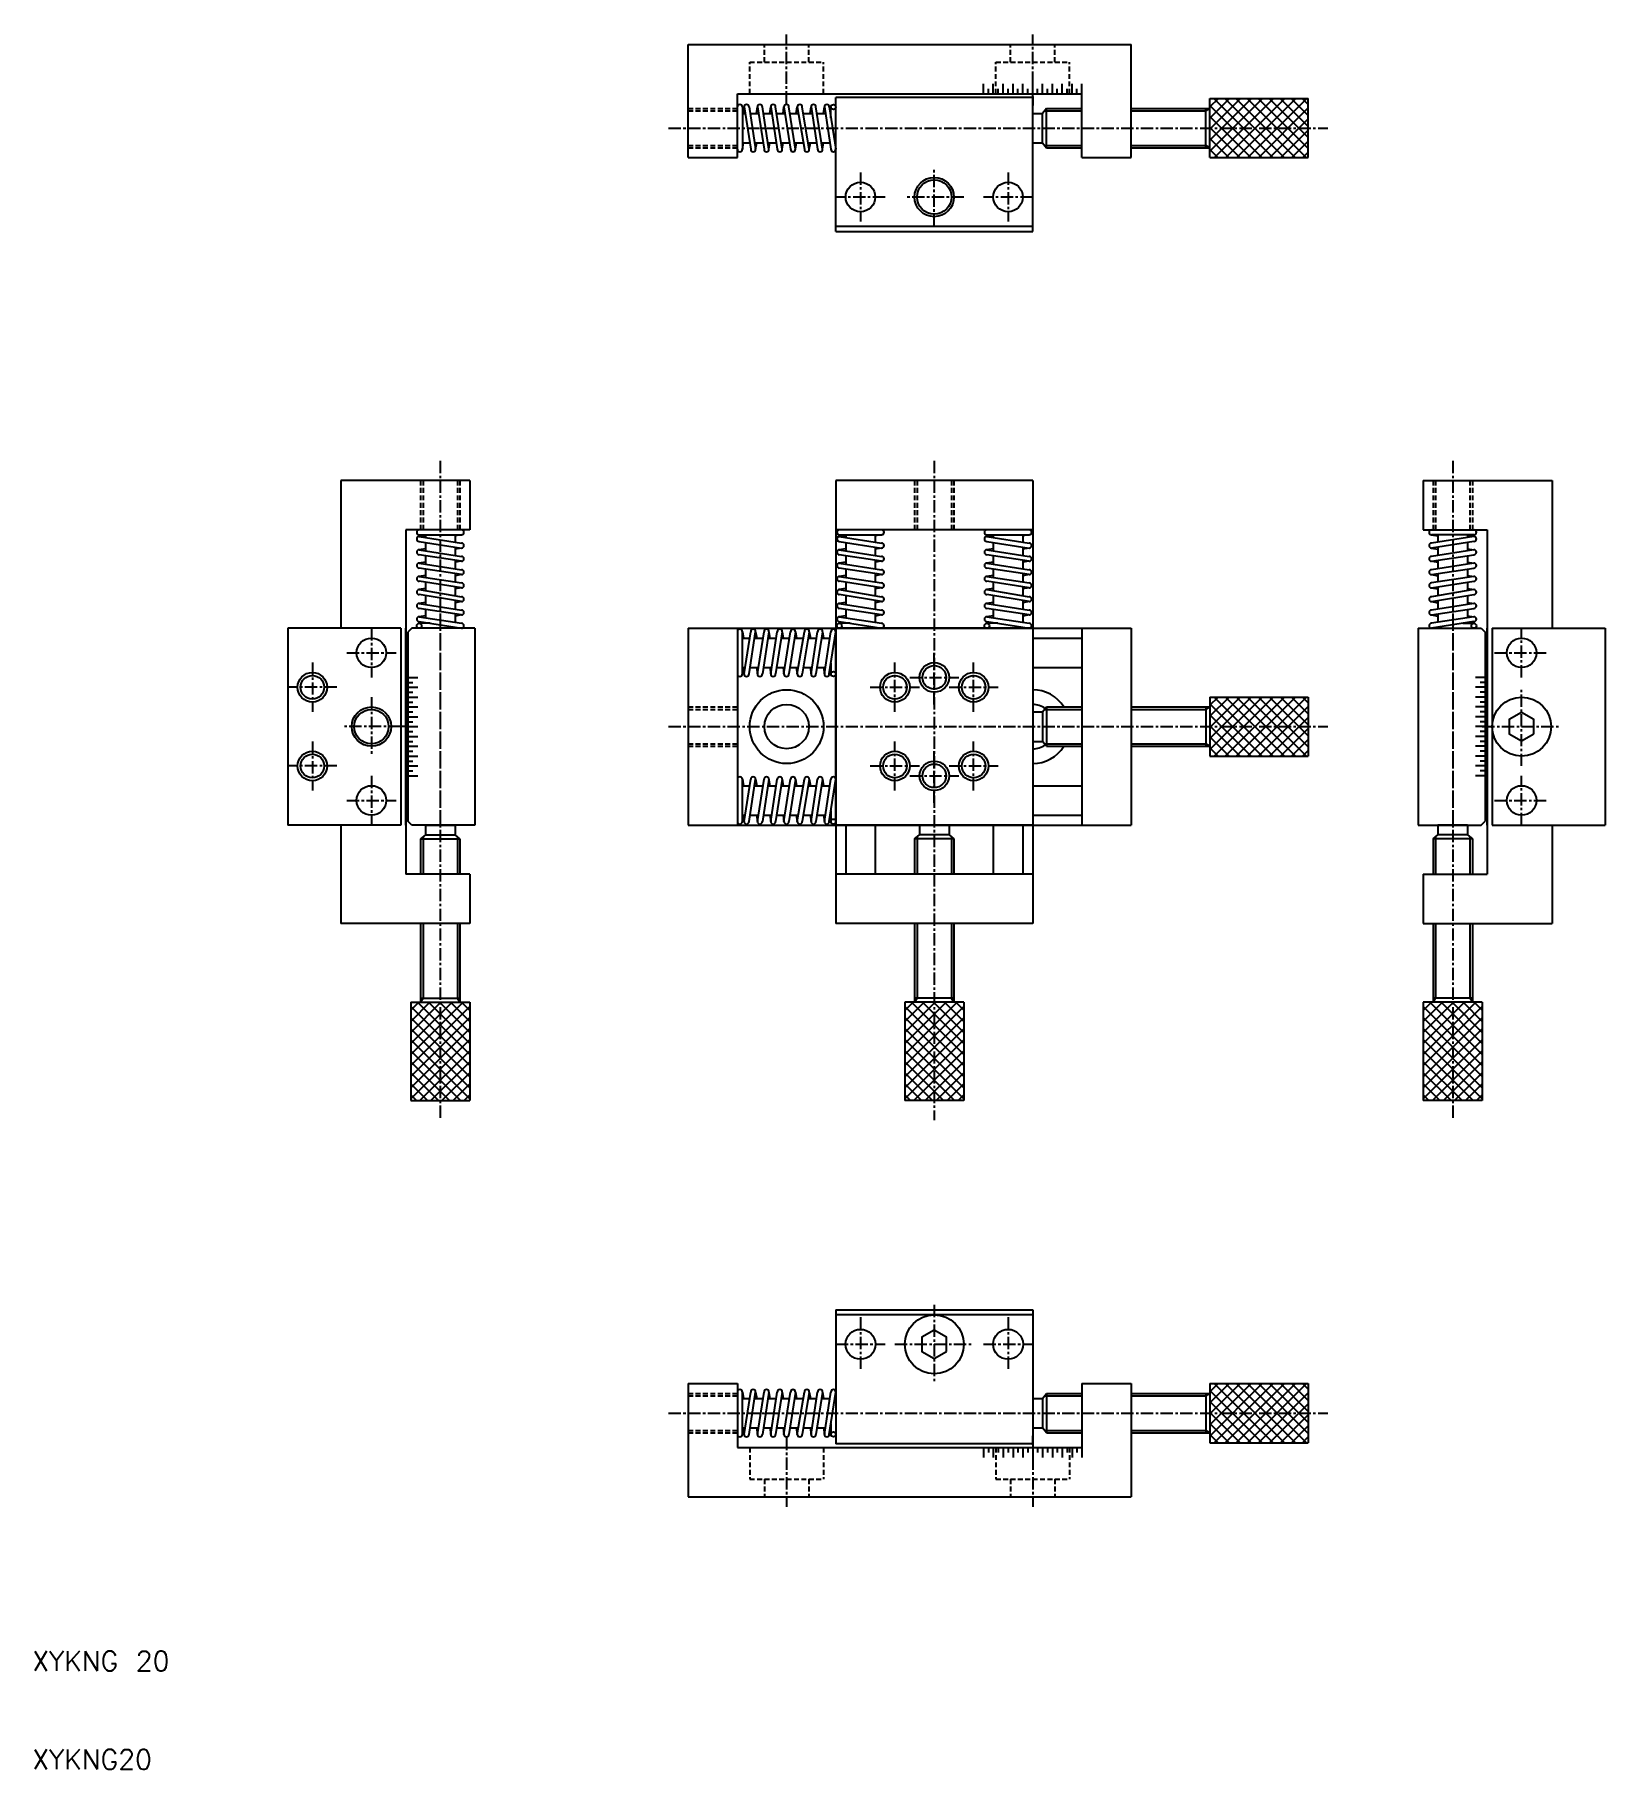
# Model space of a CAD drawing. Extents: x 5 to 165, y 5 to 181.
import ezdxf

# ---------------------------------------------------------------- set-up
doc = ezdxf.new("R2010")
doc.units = 0
doc.linetypes.add('CENTER', pattern=[2, 1.25, -0.25, 0.25, -0.25])
doc.linetypes.add('DASHED', pattern=[0.75, 0.5, -0.25])
doc.layers.get('0').update_dxf_attribs({"linetype": 'CONTINUOUS'})
doc.layers.add('CENTER', color=1, linetype='CENTER')
doc.styles.get("Standard").update_dxf_attribs({"font": 'txt.shx', "width": 0.8, "bigfont": 'bigfont.shx'})

# ---------------------------------------------------------------- blocks, each defined once
blk = doc.blocks.new('*X2')
at = {"color": 0, "linetype": 'CONTINUOUS'}
for p, q in [((124.66, 38.87), (129.98, 44.19)), ((124.66, 39.99), (128.86, 44.19)), ((124.66, 41.11), (127.74, 44.19)), ((124.66, 42.24), (126.61, 44.19)), ((124.66, 43.36), (125.49, 44.19)), ((125.1, 38.19), (131.1, 44.19)), ((131.11, 38.19), (125.11, 44.19)), ((126.23, 38.19), (132.23, 44.19)), ((132.24, 38.19), (126.24, 44.19)), ((127.35, 38.19), (133.35, 44.19)), ((133.36, 38.19), (127.36, 44.19)), ((128.47, 38.19), (134.47, 44.19)), ((134.48, 38.19), (128.48, 44.19)), ((134.66, 39.13), (129.6, 44.19)), ((134.66, 40.25), (130.73, 44.19)), ((134.66, 41.37), (131.85, 44.19)), ((134.66, 42.49), (132.97, 44.19)), ((134.66, 43.62), (134.09, 44.19)), ((129.99, 38.19), (124.66, 43.51)), ((128.87, 38.19), (124.66, 42.39)), ((129.6, 38.19), (134.66, 43.26)), ((127.75, 38.19), (124.66, 41.27)), ((130.72, 38.19), (134.66, 42.13)), ((131.84, 38.19), (134.66, 41.01)), ((126.62, 38.19), (124.66, 40.15)), ((125.5, 38.19), (124.66, 39.02)), ((132.96, 38.19), (134.66, 39.89)), ((134.09, 38.19), (134.66, 38.77))]:
    blk.add_line(p, q, dxfattribs=at)
blk = doc.blocks.new('*X3')
at = {"color": 0, "linetype": 'CONTINUOUS'}
for p, q in [((93.66, 77.63), (98.99, 82.96)), ((93.66, 78.75), (97.87, 82.96)), ((93.66, 79.87), (96.75, 82.96)), ((93.66, 81), (95.62, 82.96)), ((93.66, 82.12), (94.5, 82.96)), ((94.35, 82.96), (99.66, 77.64)), ((95.47, 82.96), (99.66, 78.76)), ((96.59, 82.96), (99.66, 79.88)), ((97.71, 82.96), (99.66, 81.01)), ((98.84, 82.96), (99.66, 82.13)), ((93.66, 76.51), (99.66, 82.51)), ((93.66, 82.51), (99.66, 76.51)), ((93.66, 81.39), (99.66, 75.39)), ((93.66, 75.38), (99.66, 81.38)), ((93.66, 80.27), (99.66, 74.27)), ((93.66, 74.26), (99.66, 80.26)), ((93.66, 79.15), (99.66, 73.15)), ((93.66, 73.14), (99.66, 79.14)), ((93.66, 78.02), (98.73, 72.96)), ((94.6, 72.96), (99.66, 78.02)), ((93.66, 76.9), (97.61, 72.96)), ((95.73, 72.96), (99.66, 76.89)), ((93.66, 75.78), (96.49, 72.96)), ((93.66, 74.66), (95.37, 72.96)), ((96.85, 72.96), (99.66, 75.77)), ((97.97, 72.96), (99.66, 74.65)), ((93.66, 73.53), (94.24, 72.96)), ((99.09, 72.96), (99.66, 73.53))]:
    blk.add_line(p, q, dxfattribs=at)
blk = doc.blocks.new('*X4')
at = {"color": 0, "linetype": 'CONTINUOUS'}
for p, q in [((146.34, 77.63), (151.67, 82.96)), ((146.34, 78.75), (150.55, 82.96)), ((146.34, 79.87), (149.42, 82.96)), ((146.34, 81), (148.3, 82.96)), ((146.34, 82.12), (147.18, 82.96)), ((147.02, 82.96), (152.34, 77.64)), ((148.15, 82.96), (152.34, 78.76)), ((149.27, 82.96), (152.34, 79.88)), ((150.39, 82.96), (152.34, 81.01)), ((151.51, 82.96), (152.34, 82.13)), ((146.34, 76.51), (152.34, 82.51)), ((146.34, 82.51), (152.34, 76.51)), ((146.34, 81.39), (152.34, 75.39)), ((146.34, 75.38), (152.34, 81.38)), ((146.34, 80.27), (152.34, 74.27)), ((146.34, 74.26), (152.34, 80.26)), ((146.34, 79.15), (152.34, 73.15)), ((146.34, 73.14), (152.34, 79.14)), ((146.34, 78.02), (151.41, 72.96)), ((147.28, 72.96), (152.34, 78.02)), ((146.34, 76.9), (150.29, 72.96)), ((148.4, 72.96), (152.34, 76.89)), ((146.34, 75.78), (149.17, 72.96)), ((146.34, 74.66), (148.04, 72.96)), ((149.53, 72.96), (152.34, 75.77)), ((150.65, 72.96), (152.34, 74.65)), ((146.34, 73.53), (146.92, 72.96)), ((151.77, 72.96), (152.34, 73.53))]:
    blk.add_line(p, q, dxfattribs=at)
blk = doc.blocks.new('*X5')
at = {"color": 0, "linetype": 'CONTINUOUS'}
for p, q in [((124.66, 108.64), (129.98, 113.96)), ((124.66, 109.76), (128.86, 113.96)), ((124.66, 110.88), (127.74, 113.96)), ((124.66, 112.01), (126.61, 113.96)), ((124.66, 113.13), (125.49, 113.96)), ((129.99, 107.96), (124.66, 113.28)), ((125.1, 107.96), (131.1, 113.96)), ((131.11, 107.96), (125.11, 113.96)), ((126.23, 107.96), (132.23, 113.96)), ((132.24, 107.96), (126.24, 113.96)), ((127.35, 107.96), (133.35, 113.96)), ((133.36, 107.96), (127.36, 113.96)), ((128.47, 107.96), (134.47, 113.96)), ((134.48, 107.96), (128.48, 113.96)), ((134.66, 108.9), (129.6, 113.96)), ((129.6, 107.96), (134.66, 113.02)), ((134.66, 110.02), (130.73, 113.96)), ((134.66, 111.14), (131.85, 113.96)), ((134.66, 112.26), (132.97, 113.96)), ((134.66, 113.39), (134.09, 113.96)), ((128.87, 107.96), (124.66, 112.16)), ((130.72, 107.96), (134.66, 111.9)), ((127.75, 107.96), (124.66, 111.04)), ((126.62, 107.96), (124.66, 109.92)), ((131.84, 107.96), (134.66, 110.78)), ((132.96, 107.96), (134.66, 109.66)), ((125.5, 107.96), (124.66, 108.79)), ((134.09, 107.96), (134.66, 108.53))]:
    blk.add_line(p, q, dxfattribs=at)

msp = doc.modelspace()

# ---------------------------------------------------------------- linework, layer by layer
at = {"color": 7, "linetype": 'CONTINUOUS'}
for p, q in [((71.66, 168.78), (71.66, 180.28)), ((71.66, 180.28), (116.66, 180.28)), ((116.66, 168.78), (116.66, 180.28)), ((101.66, 175.28), (101.66, 176.28)), ((102.66, 175.28), (102.66, 176.28)), ((103.66, 175.28), (103.66, 176.28)), ((104.66, 175.28), (104.66, 176.28)), ((105.66, 175.28), (105.66, 176.28)), ((106.66, 175.28), (106.66, 176.28)), ((106.66, 175.28), (106.66, 176.28)), ((107.66, 175.28), (107.66, 176.28)), ((108.66, 175.28), (108.66, 176.28)), ((109.66, 175.28), (109.66, 176.28)), ((110.66, 175.28), (110.66, 176.28)), ((111.66, 175.28), (111.66, 176.28)), ((76.66, 168.78), (76.66, 175.28)), ((76.66, 175.28), (111.66, 175.28)), ((86.66, 161.78), (86.66, 174.88)), ((106.66, 174.88), (86.66, 174.88)), ((102.16, 175.28), (102.16, 175.78)), ((103.16, 175.28), (103.16, 175.78)), ((104.16, 175.28), (104.16, 175.78)), ((105.16, 175.28), (105.16, 175.78)), ((106.16, 175.28), (106.16, 175.78)), ((106.66, 174.98), (106.66, 174.08)), ((106.66, 161.78), (106.66, 174.88)), ((107.16, 175.28), (107.16, 175.78)), ((108.16, 175.28), (108.16, 175.78)), ((109.16, 175.28), (109.16, 175.78)), ((110.16, 175.28), (110.16, 175.78)), ((111.16, 175.28), (111.16, 175.78)), ((111.66, 168.78), (111.66, 175.28)), ((124.66, 168.78), (124.66, 174.78)), ((124.66, 174.78), (134.66, 174.78)), ((134.66, 168.78), (134.66, 174.78)), ((77.16, 173.93), (77.16, 169.63)), ((77.16, 173.28), (77.44, 173.28)), ((77.34, 173.93), (77.24, 173.28)), ((77.34, 173.93), (78.01, 169.63)), ((77.84, 173.93), (78.51, 169.63)), ((77.94, 173.28), (78.79, 173.28)), ((78.59, 173.28), (78.69, 173.93)), ((78.69, 173.93), (79.36, 169.63)), ((79.86, 169.63), (79.19, 173.93)), ((79.29, 173.28), (80.14, 173.28)), ((79.94, 173.28), (80.04, 173.93)), ((80.04, 173.93), (80.71, 169.63)), ((81.21, 169.63), (80.54, 173.93)), ((80.64, 173.28), (81.49, 173.28)), ((81.29, 173.28), (81.39, 173.93)), ((81.39, 173.93), (82.06, 169.63)), ((82.56, 169.63), (81.89, 173.93)), ((81.99, 173.28), (82.85, 173.28)), ((82.64, 173.28), (82.74, 173.93)), ((82.74, 173.93), (83.46, 169.63)), ((83.96, 169.63), (83.24, 173.93)), ((83.35, 173.28), (84.24, 173.28)), ((84.04, 173.28), (84.14, 173.93)), ((84.14, 173.93), (84.81, 169.63)), ((85.31, 169.63), (84.64, 173.93)), ((84.74, 173.28), (85.59, 173.28)), ((85.39, 173.28), (85.49, 173.93)), ((85.49, 173.93), (86.16, 169.63)), ((85.99, 173.93), (86.66, 169.63)), ((86.09, 173.28), (86.16, 173.28)), ((86.16, 172.81), (86.16, 173.93)), ((106.66, 173.28), (107.66, 173.28)), ((106.66, 170.28), (106.66, 173.28)), ((108.06, 173.78), (107.66, 173.28)), ((107.66, 170.28), (107.66, 173.28)), ((108.06, 169.78), (108.06, 173.78)), ((108.06, 173.78), (111.66, 173.78)), ((116.66, 173.78), (124.66, 173.78)), ((124.26, 169.78), (124.26, 173.78)), ((124.66, 173.78), (124.26, 173.53)), ((77.16, 170.28), (77.91, 170.28)), ((77.16, 169.63), (77.27, 170.28)), ((78.41, 170.28), (79.26, 170.28)), ((78.51, 169.63), (78.62, 170.28)), ((79.76, 170.28), (80.61, 170.28)), ((79.85, 169.7), (79.95, 170.28)), ((81.11, 170.28), (81.96, 170.28)), ((81.21, 169.63), (81.32, 170.28)), ((82.46, 170.28), (83.35, 170.28)), ((82.56, 169.63), (82.67, 170.28)), ((83.85, 170.28), (84.71, 170.28)), ((83.96, 169.63), (84.07, 170.28)), ((85.21, 170.28), (86.06, 170.28)), ((85.31, 169.63), (85.42, 170.28)), ((106.66, 170.28), (107.66, 170.28)), ((107.66, 170.28), (108.06, 169.78)), ((108.06, 169.78), (111.66, 169.78)), ((116.66, 169.78), (124.66, 169.78)), ((124.66, 169.78), (124.26, 170.03)), ((71.66, 168.78), (76.66, 168.78)), ((86.66, 161.28), (86.66, 167.98)), ((106.66, 161.28), (106.66, 167.98)), ((111.66, 168.78), (116.66, 168.78)), ((124.66, 168.78), (134.66, 168.78)), ((106.66, 161.78), (86.66, 161.78)), ((86.66, 161.28), (106.66, 161.28)), ((49.47, 135.96), (36.37, 135.96)), ((36.37, 135.96), (36.37, 120.96)), ((49.47, 135.96), (49.47, 130.96)), ((86.66, 135.96), (86.66, 90.96)), ((106.66, 135.96), (86.66, 135.96)), ((106.66, 135.96), (106.66, 90.96)), ((146.34, 135.96), (159.44, 135.96)), ((146.34, 135.96), (146.34, 130.96)), ((159.44, 135.96), (159.44, 120.96)), ((49.47, 130.96), (42.97, 130.96)), ((42.97, 130.96), (42.97, 95.96)), ((44.32, 130.46), (48.62, 130.46)), ((44.97, 130.46), (44.97, 130.18)), ((47.97, 130.46), (47.97, 129.71)), ((48.62, 130.46), (47.97, 130.35)), ((106.66, 130.96), (86.66, 130.96)), ((87.01, 130.46), (91.31, 130.46)), ((87.66, 130.46), (87.66, 130.18)), ((90.66, 130.46), (90.66, 129.71)), ((91.31, 130.46), (90.66, 130.35)), ((102.01, 130.46), (106.31, 130.46)), ((102.66, 130.46), (102.66, 130.18)), ((106.31, 130.46), (105.66, 130.35)), ((105.66, 130.46), (105.66, 129.71)), ((146.34, 130.96), (152.84, 130.96)), ((151.49, 130.46), (147.19, 130.46)), ((147.19, 130.46), (147.84, 130.35)), ((147.84, 130.46), (147.84, 129.71)), ((150.84, 130.46), (150.84, 130.18)), ((152.84, 130.96), (152.84, 95.96)), ((44.32, 130.28), (44.97, 130.38)), ((44.32, 130.28), (48.62, 129.61)), ((44.32, 129.78), (48.62, 129.11)), ((44.97, 129.03), (44.32, 128.93)), ((44.32, 128.93), (48.62, 128.26)), ((44.97, 129.68), (44.97, 128.83)), ((47.97, 129.21), (47.97, 128.36)), ((48.62, 129.11), (47.97, 129)), ((87.01, 130.28), (87.66, 130.38)), ((87.01, 130.28), (91.31, 129.61)), ((87.01, 129.78), (91.31, 129.11)), ((87.66, 129.03), (87.01, 128.93)), ((87.01, 128.93), (91.31, 128.26)), ((87.66, 129.68), (87.66, 128.83)), ((90.66, 129.21), (90.66, 128.36)), ((91.31, 129.11), (90.66, 129)), ((102.01, 130.28), (102.66, 130.38)), ((102.01, 130.28), (106.31, 129.61)), ((102.01, 129.78), (106.31, 129.11)), ((102.66, 129.03), (102.01, 128.93)), ((102.01, 128.93), (106.31, 128.26)), ((102.66, 129.68), (102.66, 128.83)), ((105.66, 129.21), (105.66, 128.36)), ((106.31, 129.11), (105.66, 129)), ((151.49, 130.28), (147.19, 129.61)), ((151.49, 129.78), (147.19, 129.11)), ((147.19, 129.11), (147.84, 129)), ((151.49, 128.93), (147.19, 128.26)), ((147.84, 129.21), (147.84, 128.36)), ((151.49, 130.28), (150.84, 130.38)), ((150.84, 129.68), (150.84, 128.83)), ((150.84, 129.03), (151.49, 128.93)), ((48.62, 127.76), (44.32, 128.43)), ((44.97, 127.68), (44.32, 127.58)), ((44.32, 127.58), (48.62, 126.91)), ((48.62, 126.41), (44.32, 127.08)), ((44.97, 128.33), (44.97, 127.48)), ((44.97, 126.98), (44.97, 126.13)), ((47.97, 127.86), (47.97, 127.01)), ((48.54, 127.77), (47.97, 127.67)), ((91.31, 127.76), (87.01, 128.43)), ((87.66, 127.68), (87.01, 127.58)), ((87.01, 127.58), (91.31, 126.91)), ((91.31, 126.41), (87.01, 127.08)), ((87.66, 128.33), (87.66, 127.48)), ((87.66, 126.98), (87.66, 126.13)), ((90.66, 127.86), (90.66, 127.01)), ((91.24, 127.77), (90.66, 127.67)), ((106.31, 127.76), (102.01, 128.43)), ((102.66, 127.68), (102.01, 127.58)), ((102.01, 127.58), (106.31, 126.91)), ((106.31, 126.41), (102.01, 127.08)), ((102.66, 128.33), (102.66, 127.48)), ((102.66, 126.98), (102.66, 126.13)), ((105.66, 127.86), (105.66, 127.01)), ((106.24, 127.77), (105.66, 127.67)), ((147.19, 127.76), (151.49, 128.43)), ((151.49, 127.58), (147.19, 126.91)), ((147.19, 126.41), (151.49, 127.08)), ((147.27, 127.77), (147.84, 127.67)), ((147.84, 127.86), (147.84, 127.01)), ((150.84, 128.33), (150.84, 127.48)), ((150.84, 127.68), (151.49, 127.58)), ((150.84, 126.98), (150.84, 126.13)), ((44.97, 126.33), (44.32, 126.23)), ((44.32, 126.23), (48.62, 125.56)), ((48.62, 125.06), (44.32, 125.73)), ((44.97, 125.63), (44.97, 124.77)), ((47.97, 126.51), (47.97, 125.66)), ((48.62, 126.41), (47.97, 126.3)), ((47.97, 125.16), (47.97, 124.27)), ((87.66, 126.33), (87.01, 126.23)), ((87.01, 126.23), (91.31, 125.56)), ((91.31, 125.06), (87.01, 125.73)), ((87.66, 125.63), (87.66, 124.77)), ((90.66, 126.51), (90.66, 125.66)), ((91.31, 126.41), (90.66, 126.3)), ((90.66, 125.16), (90.66, 124.27)), ((102.66, 126.33), (102.01, 126.23)), ((102.01, 126.23), (106.31, 125.56)), ((106.31, 125.06), (102.01, 125.73)), ((102.66, 125.63), (102.66, 124.77)), ((105.66, 126.51), (105.66, 125.66)), ((106.31, 126.41), (105.66, 126.3)), ((105.66, 125.16), (105.66, 124.27)), ((147.19, 126.41), (147.84, 126.3)), ((151.49, 126.23), (147.19, 125.56)), ((147.19, 125.06), (151.49, 125.73)), ((147.84, 126.51), (147.84, 125.66)), ((147.84, 125.16), (147.84, 124.27)), ((150.84, 126.33), (151.49, 126.23)), ((150.84, 125.63), (150.84, 124.77)), ((44.97, 124.98), (44.32, 124.88)), ((44.32, 124.88), (48.62, 124.16)), ((48.62, 123.66), (44.32, 124.38)), ((44.97, 123.58), (44.32, 123.48)), ((44.32, 123.48), (48.62, 122.81)), ((44.97, 124.27), (44.97, 123.38)), ((48.62, 125.06), (47.97, 124.95)), ((47.97, 123.77), (47.97, 122.91)), ((48.62, 123.66), (47.97, 123.55)), ((87.66, 124.98), (87.01, 124.88)), ((87.01, 124.88), (91.31, 124.16)), ((91.31, 123.66), (87.01, 124.38)), ((87.66, 123.58), (87.01, 123.48)), ((87.01, 123.48), (91.31, 122.81)), ((87.66, 124.27), (87.66, 123.38)), ((91.31, 125.06), (90.66, 124.95)), ((90.66, 123.77), (90.66, 122.91)), ((91.31, 123.66), (90.66, 123.55)), ((102.66, 124.98), (102.01, 124.88)), ((102.01, 124.88), (106.31, 124.16)), ((106.31, 123.66), (102.01, 124.38)), ((102.66, 123.58), (102.01, 123.48)), ((102.01, 123.48), (106.31, 122.81)), ((102.66, 124.27), (102.66, 123.38)), ((106.31, 125.06), (105.66, 124.95)), ((105.66, 123.77), (105.66, 122.91)), ((106.31, 123.66), (105.66, 123.55)), ((147.19, 125.06), (147.84, 124.95)), ((151.49, 124.88), (147.19, 124.16)), ((147.19, 123.66), (151.49, 124.38)), ((147.19, 123.66), (147.84, 123.55)), ((151.49, 123.48), (147.19, 122.81)), ((147.84, 123.77), (147.84, 122.91)), ((150.84, 124.98), (151.49, 124.88)), ((150.84, 124.27), (150.84, 123.38)), ((150.84, 123.58), (151.49, 123.48)), ((48.62, 122.31), (44.32, 122.98)), ((44.97, 122.23), (44.32, 122.13)), ((44.32, 122.13), (48.62, 121.46)), ((44.32, 121.63), (48.62, 120.96)), ((44.97, 122.88), (44.97, 122.03)), ((47.97, 122.41), (47.97, 121.56)), ((48.62, 122.31), (47.97, 122.2)), ((91.31, 122.31), (87.01, 122.98)), ((87.66, 122.23), (87.01, 122.13)), ((87.01, 122.13), (91.31, 121.46)), ((87.01, 121.63), (91.31, 120.96)), ((87.66, 122.88), (87.66, 122.03)), ((90.66, 122.41), (90.66, 121.56)), ((91.31, 122.31), (90.66, 122.2)), ((106.31, 122.31), (102.01, 122.98)), ((102.66, 122.23), (102.01, 122.13)), ((102.01, 122.13), (106.31, 121.46)), ((102.01, 121.63), (106.31, 120.96)), ((102.66, 122.88), (102.66, 122.03)), ((105.66, 122.41), (105.66, 121.56)), ((106.31, 122.31), (105.66, 122.2)), ((147.19, 122.31), (151.49, 122.98)), ((147.19, 122.31), (147.84, 122.2)), ((151.49, 122.13), (147.19, 121.46)), ((151.49, 121.63), (147.19, 120.96)), ((147.84, 122.41), (147.84, 121.56)), ((150.84, 122.88), (150.84, 122.03)), ((150.84, 122.23), (151.49, 122.13)), ((30.97, 120.96), (30.97, 100.96)), ((42.47, 120.96), (30.97, 120.96)), ((42.47, 120.96), (42.47, 100.96)), ((42.97, 100.96), (42.97, 120.96)), ((43.57, 120.96), (43.17, 120.56)), ((43.17, 120.56), (43.17, 101.36)), ((49.97, 120.96), (43.57, 120.96)), ((45.43, 121.46), (44.32, 121.46)), ((44.97, 121.53), (44.97, 121.46)), ((49.97, 120.96), (49.97, 100.96)), ((71.66, 120.96), (71.66, 100.96)), ((71.66, 120.96), (116.66, 120.96)), ((76.66, 120.96), (76.66, 100.96)), ((76.66, 120.96), (76.66, 100.96)), ((77.16, 116.31), (77.16, 120.61)), ((77.16, 120.61), (77.27, 119.96)), ((77.16, 119.96), (77.91, 119.96)), ((77.34, 116.31), (78.01, 120.61)), ((77.84, 116.31), (78.51, 120.61)), ((78.41, 119.96), (79.26, 119.96)), ((78.51, 120.61), (78.62, 119.96)), ((78.69, 116.31), (79.36, 120.61)), ((79.86, 120.61), (79.19, 116.31)), ((79.76, 119.96), (80.61, 119.96)), ((79.85, 120.53), (79.95, 119.96)), ((80.04, 116.31), (80.71, 120.61)), ((81.21, 120.61), (80.54, 116.31)), ((81.11, 119.96), (81.96, 119.96)), ((81.21, 120.61), (81.32, 119.96)), ((81.39, 116.31), (82.06, 120.61)), ((82.56, 120.61), (81.89, 116.31)), ((82.46, 119.96), (83.35, 119.96)), ((82.56, 120.61), (82.67, 119.96)), ((82.74, 116.31), (83.46, 120.61)), ((83.96, 120.61), (83.24, 116.31)), ((83.85, 119.96), (84.71, 119.96)), ((83.96, 120.61), (84.07, 119.96)), ((84.14, 116.31), (84.81, 120.61)), ((85.31, 120.61), (84.64, 116.31)), ((85.21, 119.96), (86.06, 119.96)), ((85.31, 120.61), (85.42, 119.96)), ((85.49, 116.31), (86.16, 120.61)), ((85.99, 116.31), (86.66, 120.61)), ((86.66, 120.96), (86.66, 100.96)), ((86.66, 120.96), (86.66, 100.96)), ((86.66, 120.96), (86.66, 100.96)), ((86.66, 100.96), (86.66, 120.96)), ((86.66, 120.96), (106.66, 120.96)), ((106.66, 120.96), (86.66, 120.96)), ((88.13, 121.46), (87.01, 121.46)), ((87.66, 121.53), (87.66, 121.46)), ((103.13, 121.46), (102.01, 121.46)), ((102.66, 121.53), (102.66, 121.46)), ((106.66, 120.96), (106.66, 100.96)), ((106.66, 120.96), (106.66, 100.96)), ((106.66, 119.96), (111.66, 119.96)), ((111.66, 120.96), (111.66, 100.96)), ((116.66, 120.96), (116.66, 100.96)), ((145.84, 120.96), (145.84, 100.96)), ((145.84, 120.96), (152.24, 120.96)), ((150.38, 121.46), (151.49, 121.46)), ((150.84, 121.53), (150.84, 121.46)), ((152.24, 120.96), (152.64, 120.56)), ((152.64, 120.56), (152.64, 101.36)), ((152.84, 100.96), (152.84, 120.96)), ((153.34, 120.96), (153.34, 100.96)), ((153.34, 120.96), (164.84, 120.96)), ((164.84, 120.96), (164.84, 100.96)), ((77.16, 116.96), (77.44, 116.96)), ((77.34, 116.31), (77.24, 116.96)), ((77.94, 116.96), (78.79, 116.96)), ((78.59, 116.96), (78.69, 116.31)), ((79.29, 116.96), (80.14, 116.96)), ((79.94, 116.96), (80.04, 116.31)), ((80.64, 116.96), (81.49, 116.96)), ((81.29, 116.96), (81.39, 116.31)), ((81.99, 116.96), (82.85, 116.96)), ((82.64, 116.96), (82.74, 116.31)), ((83.35, 116.96), (84.24, 116.96)), ((84.04, 116.96), (84.14, 116.31)), ((84.74, 116.96), (85.59, 116.96)), ((85.39, 116.96), (85.49, 116.31)), ((86.09, 116.96), (86.16, 116.96)), ((86.16, 117.42), (86.16, 116.31)), ((106.66, 116.96), (111.66, 116.96)), ((43.17, 115.96), (44.17, 115.96)), ((43.17, 115.46), (43.67, 115.46)), ((43.17, 114.96), (44.17, 114.96)), ((152.64, 115.96), (151.64, 115.96)), ((152.64, 114.96), (151.64, 114.96)), ((152.64, 115.46), (152.14, 115.46)), ((43.17, 114.46), (43.67, 114.46)), ((43.17, 113.96), (44.17, 113.96)), ((43.17, 113.46), (43.67, 113.46)), ((43.17, 112.96), (44.17, 112.96)), ((107.66, 112.46), (108.06, 112.96)), ((108.06, 112.96), (111.66, 112.96)), ((108.06, 112.96), (108.06, 108.96)), ((116.66, 112.96), (124.66, 112.96)), ((124.26, 112.96), (124.26, 108.96)), ((124.66, 112.96), (124.26, 112.71)), ((124.66, 113.96), (134.66, 113.96)), ((124.66, 113.96), (124.66, 107.96)), ((134.66, 113.96), (134.66, 107.96)), ((152.64, 113.96), (151.64, 113.96)), ((152.64, 112.96), (151.64, 112.96)), ((152.64, 114.46), (152.14, 114.46)), ((152.64, 113.46), (152.14, 113.46)), ((43.17, 112.46), (43.67, 112.46)), ((43.17, 111.96), (44.17, 111.96)), ((43.17, 111.46), (43.67, 111.46)), ((106.66, 112.46), (106.66, 109.46)), ((106.66, 112.46), (107.66, 112.46)), ((107.66, 112.46), (107.66, 109.46)), ((152.64, 111.96), (151.64, 111.96)), ((152.64, 112.46), (152.14, 112.46)), ((152.64, 111.46), (152.14, 111.46)), ((42.87, 110.96), (42.47, 110.96)), ((43.17, 110.96), (44.17, 110.96)), ((43.17, 110.46), (43.67, 110.46)), ((43.17, 109.96), (44.17, 109.96)), ((43.17, 109.46), (43.67, 109.46)), ((106.66, 109.46), (107.66, 109.46)), ((108.06, 108.96), (107.66, 109.46)), ((152.64, 110.96), (151.64, 110.96)), ((152.64, 109.96), (151.64, 109.96)), ((152.64, 110.46), (152.14, 110.46)), ((152.64, 109.46), (152.14, 109.46)), ((152.94, 110.96), (153.34, 110.96)), ((43.17, 108.96), (44.17, 108.96)), ((43.17, 108.46), (43.67, 108.46)), ((43.17, 107.96), (44.17, 107.96)), ((108.06, 108.96), (111.66, 108.96)), ((116.66, 108.96), (124.66, 108.96)), ((124.66, 108.96), (124.26, 109.21)), ((124.66, 107.96), (134.66, 107.96)), ((152.64, 108.96), (151.64, 108.96)), ((152.64, 107.96), (151.64, 107.96)), ((152.64, 108.46), (152.14, 108.46)), ((43.17, 107.46), (43.67, 107.46)), ((43.17, 106.96), (44.17, 106.96)), ((43.17, 106.46), (43.67, 106.46)), ((43.17, 105.96), (44.17, 105.96)), ((152.64, 106.96), (151.64, 106.96)), ((152.64, 105.96), (151.64, 105.96)), ((152.64, 107.46), (152.14, 107.46)), ((152.64, 106.46), (152.14, 106.46)), ((77.16, 105.61), (77.27, 104.96)), ((77.16, 101.31), (77.16, 105.61)), ((77.16, 104.96), (77.91, 104.96)), ((77.34, 101.31), (78.01, 105.61)), ((77.84, 101.31), (78.51, 105.61)), ((78.41, 104.96), (79.26, 104.96)), ((78.51, 105.61), (78.62, 104.96)), ((78.69, 101.31), (79.36, 105.61)), ((79.86, 105.61), (79.19, 101.31)), ((79.76, 104.96), (80.61, 104.96)), ((79.85, 105.53), (79.95, 104.96)), ((80.04, 101.31), (80.71, 105.61)), ((81.21, 105.61), (80.54, 101.31)), ((81.11, 104.96), (81.96, 104.96)), ((81.21, 105.61), (81.32, 104.96)), ((81.39, 101.31), (82.06, 105.61)), ((82.56, 105.61), (81.89, 101.31)), ((82.46, 104.96), (83.35, 104.96)), ((82.56, 105.61), (82.67, 104.96)), ((82.74, 101.31), (83.46, 105.61)), ((83.96, 105.61), (83.24, 101.31)), ((83.85, 104.96), (84.71, 104.96)), ((83.96, 105.61), (84.07, 104.96)), ((84.14, 101.31), (84.81, 105.61)), ((85.31, 105.61), (84.64, 101.31)), ((85.21, 104.96), (86.06, 104.96)), ((85.31, 105.61), (85.42, 104.96)), ((85.49, 101.31), (86.16, 105.61)), ((85.99, 101.31), (86.66, 105.61)), ((106.66, 104.96), (111.66, 104.96)), ((86.16, 102.42), (86.16, 101.31)), ((42.47, 100.96), (30.97, 100.96)), ((36.37, 100.96), (36.37, 90.96)), ((43.57, 100.96), (43.17, 101.36)), ((49.97, 100.96), (43.57, 100.96)), ((44.97, 100.96), (47.97, 100.96)), ((44.97, 100.96), (44.97, 99.96)), ((47.97, 100.96), (47.97, 99.96)), ((71.66, 100.96), (116.66, 100.96)), ((77.16, 101.96), (77.44, 101.96)), ((77.34, 101.31), (77.24, 101.96)), ((77.94, 101.96), (78.79, 101.96)), ((78.59, 101.96), (78.69, 101.31)), ((79.29, 101.96), (80.14, 101.96)), ((79.94, 101.96), (80.04, 101.31)), ((80.64, 101.96), (81.49, 101.96)), ((81.29, 101.96), (81.39, 101.31)), ((81.99, 101.96), (82.85, 101.96)), ((82.64, 101.96), (82.74, 101.31)), ((83.35, 101.96), (84.24, 101.96)), ((84.04, 101.96), (84.14, 101.31)), ((84.74, 101.96), (85.59, 101.96)), ((85.39, 101.96), (85.49, 101.31)), ((86.09, 101.96), (86.16, 101.96)), ((86.66, 100.96), (106.66, 100.96)), ((106.66, 100.96), (86.66, 100.96)), ((87.66, 100.96), (87.66, 95.96)), ((90.66, 100.96), (90.66, 95.96)), ((95.16, 100.96), (95.16, 99.96)), ((98.16, 100.96), (95.16, 100.96)), ((98.16, 100.96), (98.16, 99.96)), ((102.66, 100.96), (102.66, 95.96)), ((105.66, 100.96), (105.66, 95.96)), ((106.66, 101.96), (111.66, 101.96)), ((145.84, 100.96), (152.24, 100.96)), ((150.84, 100.96), (147.84, 100.96)), ((147.84, 100.96), (147.84, 99.96)), ((150.84, 100.96), (150.84, 99.96)), ((152.24, 100.96), (152.64, 101.36)), ((153.34, 100.96), (164.84, 100.96)), ((159.44, 100.96), (159.44, 90.96)), ((44.97, 99.96), (44.47, 99.56)), ((44.47, 99.56), (48.47, 99.56)), ((44.47, 99.56), (44.47, 95.96)), ((44.97, 99.96), (47.97, 99.96)), ((48.47, 99.56), (47.97, 99.96)), ((48.47, 99.56), (48.47, 95.96)), ((94.66, 99.56), (95.16, 99.96)), ((94.66, 99.56), (94.66, 95.96)), ((98.66, 99.56), (94.66, 99.56)), ((98.16, 99.96), (95.16, 99.96)), ((98.16, 99.96), (98.66, 99.56)), ((98.66, 99.56), (98.66, 95.96)), ((147.34, 99.56), (147.84, 99.96)), ((147.34, 99.56), (147.34, 95.96)), ((151.34, 99.56), (147.34, 99.56)), ((150.84, 99.96), (147.84, 99.96)), ((150.84, 99.96), (151.34, 99.56)), ((151.34, 99.56), (151.34, 95.96)), ((49.47, 95.96), (42.97, 95.96)), ((49.47, 95.96), (49.47, 90.96)), ((106.66, 95.96), (86.66, 95.96)), ((146.34, 95.96), (152.84, 95.96)), ((146.34, 95.96), (146.34, 90.96)), ((49.47, 90.96), (36.37, 90.96)), ((44.47, 90.96), (44.47, 82.96)), ((48.47, 90.96), (48.47, 82.96)), ((106.66, 90.96), (86.66, 90.96)), ((94.66, 90.96), (94.66, 82.96)), ((98.66, 90.96), (98.66, 82.96)), ((146.34, 90.96), (159.44, 90.96)), ((147.34, 90.96), (147.34, 82.96)), ((151.34, 90.96), (151.34, 82.96)), ((43.47, 82.96), (49.47, 82.96)), ((43.47, 82.96), (43.47, 72.96)), ((44.47, 83.36), (48.47, 83.36)), ((44.47, 82.96), (44.72, 83.36)), ((48.47, 82.96), (48.22, 83.36)), ((49.47, 82.96), (49.47, 72.96)), ((99.66, 82.96), (93.66, 82.96)), ((93.66, 82.96), (93.66, 72.96)), ((98.66, 83.36), (94.66, 83.36)), ((94.66, 82.96), (94.91, 83.36)), ((98.66, 82.96), (98.41, 83.36)), ((99.66, 82.96), (99.66, 72.96)), ((146.34, 82.96), (146.34, 72.96)), ((152.34, 82.96), (146.34, 82.96)), ((151.34, 83.36), (147.34, 83.36)), ((147.34, 82.96), (147.59, 83.36)), ((151.34, 82.96), (151.09, 83.36)), ((152.34, 82.96), (152.34, 72.96)), ((43.47, 72.96), (49.47, 72.96)), ((99.66, 72.96), (93.66, 72.96)), ((152.34, 72.96), (146.34, 72.96)), ((86.66, 51.69), (106.66, 51.69)), ((86.66, 51.69), (86.66, 44.99)), ((86.66, 51.19), (86.66, 38.09)), ((106.66, 51.19), (86.66, 51.19)), ((106.66, 51.69), (106.66, 44.99)), ((106.66, 51.19), (106.66, 38.09)), ((71.66, 44.19), (71.66, 32.69)), ((71.66, 44.19), (76.66, 44.19)), ((76.66, 44.19), (76.66, 37.69)), ((111.66, 44.19), (111.66, 37.69)), ((111.66, 44.19), (116.66, 44.19)), ((116.66, 44.19), (116.66, 32.69)), ((124.66, 44.19), (124.66, 38.19)), ((124.66, 44.19), (134.66, 44.19)), ((134.66, 44.19), (134.66, 38.19)), ((77.16, 39.04), (77.16, 43.34)), ((77.16, 43.34), (77.27, 42.69)), ((77.16, 42.69), (77.91, 42.69)), ((77.34, 39.04), (78.01, 43.34)), ((77.84, 39.04), (78.51, 43.34)), ((78.41, 42.69), (79.26, 42.69)), ((78.51, 43.34), (78.62, 42.69)), ((78.69, 39.04), (79.36, 43.34)), ((79.86, 43.34), (79.19, 39.04)), ((79.76, 42.69), (80.61, 42.69)), ((79.85, 43.26), (79.95, 42.69)), ((80.04, 39.04), (80.71, 43.34)), ((81.21, 43.34), (80.54, 39.04)), ((81.11, 42.69), (81.96, 42.69)), ((81.21, 43.34), (81.32, 42.69)), ((81.39, 39.04), (82.06, 43.34)), ((82.56, 43.34), (81.89, 39.04)), ((82.46, 42.69), (83.35, 42.69)), ((82.56, 43.34), (82.67, 42.69)), ((82.74, 39.04), (83.46, 43.34)), ((83.96, 43.34), (83.24, 39.04)), ((83.85, 42.69), (84.71, 42.69)), ((83.96, 43.34), (84.07, 42.69)), ((84.14, 39.04), (84.81, 43.34)), ((85.31, 43.34), (84.64, 39.04)), ((85.21, 42.69), (86.06, 42.69)), ((85.31, 43.34), (85.42, 42.69)), ((85.49, 39.04), (86.16, 43.34)), ((85.99, 39.04), (86.66, 43.34)), ((106.66, 42.69), (107.66, 42.69)), ((106.66, 42.69), (106.66, 39.69)), ((107.66, 42.69), (108.06, 43.19)), ((107.66, 42.69), (107.66, 39.69)), ((108.06, 43.19), (108.06, 39.19)), ((108.06, 43.19), (111.66, 43.19)), ((116.66, 43.19), (124.66, 43.19)), ((124.26, 43.19), (124.26, 39.19)), ((124.66, 43.19), (124.26, 42.94)), ((77.16, 39.69), (77.44, 39.69)), ((77.34, 39.04), (77.24, 39.69)), ((77.94, 39.69), (78.79, 39.69)), ((78.59, 39.69), (78.69, 39.04)), ((79.29, 39.69), (80.14, 39.69)), ((79.94, 39.69), (80.04, 39.04)), ((80.64, 39.69), (81.49, 39.69)), ((81.29, 39.69), (81.39, 39.04)), ((81.99, 39.69), (82.85, 39.69)), ((82.64, 39.69), (82.74, 39.04)), ((83.35, 39.69), (84.24, 39.69)), ((84.04, 39.69), (84.14, 39.04)), ((84.74, 39.69), (85.59, 39.69)), ((85.39, 39.69), (85.49, 39.04)), ((86.09, 39.69), (86.16, 39.69)), ((86.16, 40.15), (86.16, 39.04)), ((106.66, 39.69), (107.66, 39.69)), ((106.66, 37.99), (106.66, 38.89)), ((108.06, 39.19), (107.66, 39.69)), ((108.06, 39.19), (111.66, 39.19)), ((116.66, 39.19), (124.66, 39.19)), ((124.66, 39.19), (124.26, 39.44)), ((76.66, 37.69), (111.66, 37.69)), ((106.66, 38.09), (86.66, 38.09)), ((101.66, 37.69), (101.66, 36.69)), ((102.16, 37.69), (102.16, 37.19)), ((102.66, 37.69), (102.66, 36.69)), ((103.16, 37.69), (103.16, 37.19)), ((103.66, 37.69), (103.66, 36.69)), ((104.16, 37.69), (104.16, 37.19)), ((104.66, 37.69), (104.66, 36.69)), ((105.16, 37.69), (105.16, 37.19)), ((105.66, 37.69), (105.66, 36.69)), ((106.16, 37.69), (106.16, 37.19)), ((106.66, 37.69), (106.66, 36.69)), ((106.66, 37.69), (106.66, 36.69)), ((107.16, 37.69), (107.16, 37.19)), ((107.66, 37.69), (107.66, 36.69)), ((108.16, 37.69), (108.16, 37.19)), ((108.66, 37.69), (108.66, 36.69)), ((109.16, 37.69), (109.16, 37.19)), ((109.66, 37.69), (109.66, 36.69)), ((110.16, 37.69), (110.16, 37.19)), ((110.66, 37.69), (110.66, 36.69)), ((111.16, 37.69), (111.16, 37.19)), ((111.66, 37.69), (111.66, 36.69)), ((124.66, 38.19), (134.66, 38.19)), ((71.66, 32.69), (116.66, 32.69))]:
    msp.add_line(p, q, dxfattribs=at)
at = {"color": 3, "linetype": 'DASHED'}
for p, q in [((79.41, 178.48), (79.41, 180.28)), ((83.91, 178.48), (83.91, 180.28)), ((104.41, 178.48), (104.41, 180.28)), ((108.91, 178.48), (108.91, 180.28)), ((77.91, 178.48), (85.41, 178.48)), ((77.91, 175.28), (77.91, 178.48)), ((85.41, 175.28), (85.41, 178.48)), ((102.91, 178.48), (110.41, 178.48)), ((102.91, 175.28), (102.91, 178.48)), ((110.41, 175.28), (110.41, 178.48)), ((71.66, 173.78), (76.66, 173.78)), ((71.66, 173.53), (76.66, 173.53)), ((71.66, 170.03), (76.66, 170.03)), ((71.66, 169.78), (76.66, 169.78)), ((44.47, 135.96), (44.47, 130.96)), ((44.72, 135.96), (44.72, 130.96)), ((48.22, 135.96), (48.22, 130.96)), ((48.47, 135.96), (48.47, 130.96)), ((94.66, 135.96), (94.66, 130.96)), ((94.91, 135.96), (94.91, 130.96)), ((98.41, 135.96), (98.41, 130.96)), ((98.66, 135.96), (98.66, 130.96)), ((147.34, 135.96), (147.34, 130.96)), ((147.59, 135.96), (147.59, 130.96)), ((151.09, 135.96), (151.09, 130.96)), ((151.34, 135.96), (151.34, 130.96)), ((71.66, 112.96), (76.66, 112.96)), ((71.66, 112.71), (76.66, 112.71)), ((71.66, 109.21), (76.66, 109.21)), ((71.66, 108.96), (76.66, 108.96)), ((71.66, 43.19), (76.66, 43.19)), ((71.66, 42.94), (76.66, 42.94)), ((71.66, 39.44), (76.66, 39.44)), ((71.66, 39.19), (76.66, 39.19)), ((77.91, 37.69), (77.91, 34.49)), ((85.41, 37.69), (85.41, 34.49)), ((102.91, 37.69), (102.91, 34.49)), ((110.41, 37.69), (110.41, 34.49)), ((77.91, 34.49), (85.41, 34.49)), ((79.41, 34.49), (79.41, 32.69)), ((83.91, 34.49), (83.91, 32.69)), ((102.91, 34.49), (110.41, 34.49)), ((104.41, 34.49), (104.41, 32.69)), ((108.91, 34.49), (108.91, 32.69))]:
    msp.add_line(p, q, dxfattribs=at)
at = {"color": 3, "linetype": 'CONTINUOUS'}
for p, q in [((107.86, 173.53), (111.66, 173.53)), ((116.66, 173.53), (124.26, 173.53)), ((124.26, 169.78), (124.26, 173.78)), ((124.66, 173.78), (124.26, 173.53)), ((107.86, 170.03), (111.66, 170.03)), ((116.66, 170.03), (124.26, 170.03)), ((124.66, 169.78), (124.26, 170.03)), ((124.26, 112.96), (124.26, 108.96)), ((124.66, 112.96), (124.26, 112.71)), ((107.86, 112.71), (111.66, 112.71)), ((116.66, 112.71), (124.26, 112.71)), ((107.86, 109.21), (111.66, 109.21)), ((116.66, 109.21), (124.26, 109.21)), ((124.66, 108.96), (124.26, 109.21)), ((44.72, 99.76), (44.72, 95.96)), ((48.22, 99.76), (48.22, 95.96)), ((94.91, 99.76), (94.91, 95.96)), ((98.41, 99.76), (98.41, 95.96)), ((147.59, 99.76), (147.59, 95.96)), ((151.09, 99.76), (151.09, 95.96)), ((44.72, 90.96), (44.72, 83.36)), ((48.22, 90.96), (48.22, 83.36)), ((94.91, 90.96), (94.91, 83.36)), ((98.41, 90.96), (98.41, 83.36)), ((147.59, 90.96), (147.59, 83.36)), ((151.09, 90.96), (151.09, 83.36)), ((44.47, 83.36), (48.47, 83.36)), ((44.47, 82.96), (44.72, 83.36)), ((48.47, 82.96), (48.22, 83.36)), ((98.66, 83.36), (94.66, 83.36)), ((94.66, 82.96), (94.91, 83.36)), ((98.66, 82.96), (98.41, 83.36)), ((151.34, 83.36), (147.34, 83.36)), ((147.34, 82.96), (147.59, 83.36)), ((151.34, 82.96), (151.09, 83.36)), ((107.86, 42.94), (111.66, 42.94)), ((116.66, 42.94), (124.26, 42.94)), ((124.26, 43.19), (124.26, 39.19)), ((124.66, 43.19), (124.26, 42.94)), ((107.86, 39.44), (111.66, 39.44)), ((116.66, 39.44), (124.26, 39.44)), ((124.66, 39.19), (124.26, 39.44))]:
    msp.add_line(p, q, dxfattribs=at)
at = {"color": 7, "linetype": 'CONTINUOUS'}
for points in [[(157.59, 110.23), (157.59, 111.68), (156.34, 112.4), (155.09, 111.68), (155.09, 110.23), (156.34, 109.51)], [(97.91, 47.46), (97.91, 48.91), (96.66, 49.63), (95.41, 48.91), (95.41, 47.46), (96.66, 46.74)]]:
    msp.add_lwpolyline(points, close=True, dxfattribs=at)
for centre, radius in [((86.41, 173.93), 0.25), ((89.16, 164.78), 1.5), ((96.66, 164.78), 1.75), ((104.16, 164.78), 1.5), ((39.47, 118.46), 1.5), ((44.32, 121.21), 0.25), ((87.01, 121.21), 0.25), ((102.01, 121.21), 0.25), ((151.49, 121.21), 0.25), ((156.34, 118.46), 1.5), ((86.41, 116.31), 0.25), ((96.66, 115.96), 1.2), ((33.47, 114.96), 1.2), ((81.66, 110.96), 3.75), ((92.66, 114.96), 1.2), ((100.66, 114.96), 1.2), ((81.66, 110.96), 2.25), ((156.34, 110.96), 3), ((39.47, 110.96), 1.75), ((33.47, 106.96), 1.2), ((92.66, 106.96), 1.2), ((100.66, 106.96), 1.2), ((96.66, 105.96), 1.2), ((39.47, 103.46), 1.5), ((156.34, 103.46), 1.5), ((86.41, 101.31), 0.25), ((96.66, 48.19), 3), ((89.16, 48.19), 1.52), ((104.16, 48.19), 1.52), ((86.41, 39.04), 0.25)]:
    msp.add_circle(centre, radius, dxfattribs=at)
at = {"color": 3, "linetype": 'CONTINUOUS'}
for centre, radius in [((96.66, 164.78), 2), ((33.47, 114.96), 1.5), ((92.66, 114.96), 1.5), ((96.66, 115.96), 1.5), ((100.66, 114.96), 1.5), ((39.47, 110.96), 2), ((33.47, 106.96), 1.5), ((92.66, 106.96), 1.5), ((100.66, 106.96), 1.5), ((96.66, 105.96), 1.5)]:
    msp.add_circle(centre, radius, dxfattribs=at)
at = {"color": 7, "linetype": 'CONTINUOUS'}
for centre, radius, start, end in [((76.91, 173.93), 0.25, 0, 180), ((77.59, 173.93), 0.25, 0, 180), ((78.94, 173.93), 0.25, 0, 180), ((80.29, 173.93), 0.25, 0, 180), ((81.64, 173.93), 0.25, 0, 180), ((82.99, 173.93), 0.25, 0, 180), ((84.39, 173.93), 0.25, 0, 180), ((85.74, 173.93), 0.25, 0, 180), ((76.91, 169.63), 0.25, 180, 0), ((78.26, 169.63), 0.25, 180, 0), ((79.61, 169.63), 0.25, 180, 0), ((80.96, 169.63), 0.25, 180, 0), ((82.31, 169.63), 0.25, 180, 0), ((83.71, 169.63), 0.25, 180, 0), ((85.06, 169.63), 0.25, 180, 0), ((86.41, 169.63), 0.25, 180, 0), ((44.32, 130.71), 0.25, 90, 270), ((48.62, 130.71), 0.25, 270, 90), ((87.01, 130.71), 0.25, 90, 270), ((91.31, 130.71), 0.25, 270, 90), ((102.01, 130.71), 0.25, 90, 270), ((106.31, 130.71), 0.25, 270, 90), ((147.19, 130.71), 0.25, 90, 270), ((151.49, 130.71), 0.25, 270, 90), ((44.32, 130.03), 0.25, 90, 270), ((44.32, 128.68), 0.25, 90, 270), ((48.62, 129.36), 0.25, 270, 90), ((87.01, 130.03), 0.25, 90, 270), ((87.01, 128.68), 0.25, 90, 270), ((91.31, 129.36), 0.25, 270, 90), ((102.01, 130.03), 0.25, 90, 270), ((102.01, 128.68), 0.25, 90, 270), ((106.31, 129.36), 0.25, 270, 90), ((147.19, 129.36), 0.25, 90, 270), ((151.49, 130.03), 0.25, 270, 90), ((151.49, 128.68), 0.25, 270, 90), ((44.32, 127.33), 0.25, 90, 270), ((48.62, 128.01), 0.25, 270, 90), ((87.01, 127.33), 0.25, 90, 270), ((91.31, 128.01), 0.25, 270, 90), ((102.01, 127.33), 0.25, 90, 270), ((106.31, 128.01), 0.25, 270, 90), ((147.19, 128.01), 0.25, 90, 270), ((151.49, 127.33), 0.25, 270, 90), ((44.32, 125.98), 0.25, 90, 270), ((48.62, 126.66), 0.25, 270, 90), ((48.62, 125.31), 0.25, 270, 90), ((87.01, 125.98), 0.25, 90, 270), ((91.31, 126.66), 0.25, 270, 90), ((91.31, 125.31), 0.25, 270, 90), ((102.01, 125.98), 0.25, 90, 270), ((106.31, 126.66), 0.25, 270, 90), ((106.31, 125.31), 0.25, 270, 90), ((147.19, 126.66), 0.25, 90, 270), ((147.19, 125.31), 0.25, 90, 270), ((151.49, 125.98), 0.25, 270, 90), ((44.32, 124.63), 0.25, 90, 270), ((44.32, 123.23), 0.25, 90, 270), ((48.62, 123.91), 0.25, 270, 90), ((87.01, 124.63), 0.25, 90, 270), ((87.01, 123.23), 0.25, 90, 270), ((91.31, 123.91), 0.25, 270, 90), ((102.01, 124.63), 0.25, 90, 270), ((102.01, 123.23), 0.25, 90, 270), ((106.31, 123.91), 0.25, 270, 90), ((147.19, 123.91), 0.25, 90, 270), ((151.49, 124.63), 0.25, 270, 90), ((151.49, 123.23), 0.25, 270, 90), ((44.32, 121.88), 0.25, 90, 270), ((48.62, 122.56), 0.25, 270, 90), ((87.01, 121.88), 0.25, 90, 270), ((91.31, 122.56), 0.25, 270, 90), ((102.01, 121.88), 0.25, 90, 270), ((106.31, 122.56), 0.25, 270, 90), ((147.19, 122.56), 0.25, 90, 270), ((151.49, 121.88), 0.25, 270, 90), ((48.62, 121.21), 0.25, 270, 90), ((76.91, 120.61), 0.25, 0, 180), ((78.26, 120.61), 0.25, 0, 180), ((79.61, 120.61), 0.25, 360, 180), ((80.96, 120.61), 0.25, 360, 180), ((82.31, 120.61), 0.25, 0, 180), ((83.71, 120.61), 0.25, 0, 180), ((85.06, 120.61), 0.25, 0, 180), ((86.41, 120.61), 0.25, 0, 180), ((91.31, 121.21), 0.25, 270, 90), ((106.31, 121.21), 0.25, 270, 90), ((147.19, 121.21), 0.25, 90, 270), ((76.91, 116.31), 0.25, 180, 0), ((77.59, 116.31), 0.25, 180, 0), ((78.94, 116.31), 0.25, 180, 0), ((80.29, 116.31), 0.25, 180, 360), ((81.64, 116.31), 0.25, 180, 0), ((82.99, 116.31), 0.25, 180, 0), ((84.39, 116.31), 0.25, 180, 0), ((85.74, 116.31), 0.25, 180, 0), ((106.66, 110.96), 3.75, 32.231, 90), ((106.66, 110.96), 2.25, 55.3203, 90), ((106.66, 110.96), 2.25, 270, 304.6797), ((106.66, 110.96), 3.75, 270, 327.769), ((76.91, 105.61), 0.25, 0, 180), ((78.26, 105.61), 0.25, 0, 180), ((79.61, 105.61), 0.25, 360, 180), ((80.96, 105.61), 0.25, 360, 180), ((82.31, 105.61), 0.25, 0, 180), ((83.71, 105.61), 0.25, 0, 180), ((85.06, 105.61), 0.25, 0, 180), ((86.41, 105.61), 0.25, 0, 180), ((76.91, 101.31), 0.25, 180, 0), ((77.59, 101.31), 0.25, 180, 0), ((78.94, 101.31), 0.25, 180, 0), ((80.29, 101.31), 0.25, 180, 360), ((81.64, 101.31), 0.25, 180, 0), ((82.99, 101.31), 0.25, 180, 0), ((84.39, 101.31), 0.25, 180, 0), ((85.74, 101.31), 0.25, 180, 0), ((76.91, 43.34), 0.25, 0, 180), ((78.26, 43.34), 0.25, 0, 180), ((79.61, 43.34), 0.25, 360, 180), ((80.96, 43.34), 0.25, 360, 180), ((82.31, 43.34), 0.25, 0, 180), ((83.71, 43.34), 0.25, 0, 180), ((85.06, 43.34), 0.25, 0, 180), ((86.41, 43.34), 0.25, 0, 180), ((76.91, 39.04), 0.25, 180, 0), ((77.59, 39.04), 0.25, 180, 0), ((78.94, 39.04), 0.25, 180, 0), ((80.29, 39.04), 0.25, 180, 360), ((81.64, 39.04), 0.25, 180, 0), ((82.99, 39.04), 0.25, 180, 0), ((84.39, 39.04), 0.25, 180, 0), ((85.74, 39.04), 0.25, 180, 0)]:
    msp.add_arc(centre, radius, start, end, dxfattribs=at)
at = {"layer": 'CENTER', "color": 1, "linetype": 'CENTER'}
for p, q in [((81.66, 174.28), (81.66, 181.28)), ((106.66, 174.28), (106.66, 181.28)), ((69.66, 171.78), (136.66, 171.78)), ((96.66, 161.78), (96.66, 167.78)), ((89.16, 167.28), (89.16, 162.28)), ((104.16, 167.28), (104.16, 162.28)), ((91.66, 164.78), (86.66, 164.78)), ((99.66, 164.78), (93.66, 164.78)), ((106.66, 164.78), (101.66, 164.78)), ((46.47, 137.96), (46.47, 99.46)), ((96.66, 137.96), (96.66, 70.96)), ((149.34, 137.96), (149.34, 99.46)), ((46.47, 122.46), (46.47, 99.46)), ((149.34, 122.46), (149.34, 99.46)), ((39.47, 120.96), (39.47, 115.96)), ((156.34, 115.96), (156.34, 120.96)), ((36.97, 118.46), (41.97, 118.46)), ((96.66, 113.21), (96.66, 118.71)), ((153.59, 118.46), (159.09, 118.46)), ((33.47, 117.46), (33.47, 112.46)), ((92.66, 112.46), (92.66, 117.46)), ((100.66, 112.46), (100.66, 117.46)), ((35.97, 114.96), (30.97, 114.96)), ((90.16, 114.96), (95.16, 114.96)), ((94.16, 115.96), (99.16, 115.96)), ((98.16, 114.96), (103.16, 114.96)), ((156.34, 106.96), (156.34, 114.96)), ((39.47, 113.96), (39.47, 107.96)), ((33.47, 109.46), (33.47, 104.46)), ((42.47, 110.96), (36.47, 110.96)), ((69.66, 110.96), (136.66, 110.96)), ((92.66, 104.46), (92.66, 109.46)), ((100.66, 104.46), (100.66, 109.46)), ((152.34, 110.96), (160.34, 110.96)), ((96.66, 103.21), (96.66, 108.71)), ((35.97, 106.96), (30.97, 106.96)), ((39.47, 105.96), (39.47, 100.96)), ((90.16, 106.96), (95.16, 106.96)), ((94.16, 105.96), (99.16, 105.96)), ((98.16, 106.96), (103.16, 106.96)), ((156.34, 100.96), (156.34, 105.96)), ((36.97, 103.46), (41.97, 103.46)), ((46.47, 102.46), (46.47, 70.96)), ((149.34, 102.46), (149.34, 70.96)), ((153.59, 103.46), (159.09, 103.46)), ((96.66, 52.19), (96.66, 44.19)), ((89.16, 50.94), (89.16, 45.44)), ((104.16, 50.94), (104.16, 45.44)), ((86.66, 48.19), (91.66, 48.19)), ((92.66, 48.19), (100.66, 48.19)), ((101.66, 48.19), (106.66, 48.19)), ((69.66, 41.19), (136.66, 41.19)), ((81.66, 38.69), (81.66, 31.69)), ((106.66, 38.69), (106.66, 31.69))]:
    msp.add_line(p, q, dxfattribs=at)

# ---------------------------------------------------------------- block references
at = {"color": 3, "linetype": 'CONTINUOUS', "xscale": -1, "rotation": 180}
msp.add_blockref('*X2', (0, 212.96), dxfattribs=at)
at = {"color": 3, "linetype": 'CONTINUOUS'}
for name in ['*X5', '*X3', '*X4', '*X2']:
    msp.add_blockref(name, (0, 0), dxfattribs=at)
at = {"color": 3, "linetype": 'CONTINUOUS', "xscale": -1}
msp.add_blockref('*X4', (195.81, 0), dxfattribs=at)

# ---------------------------------------------------------------- texts
at = {"color": 7, "linetype": 'CONTINUOUS'}
for s, p in [('XYKNG 20', (5, 15)), ('XYKNG20', (5, 5))]:
    msp.add_text(s, height=2, dxfattribs=at).set_placement(p)

doc.saveas('drawing.dxf')
